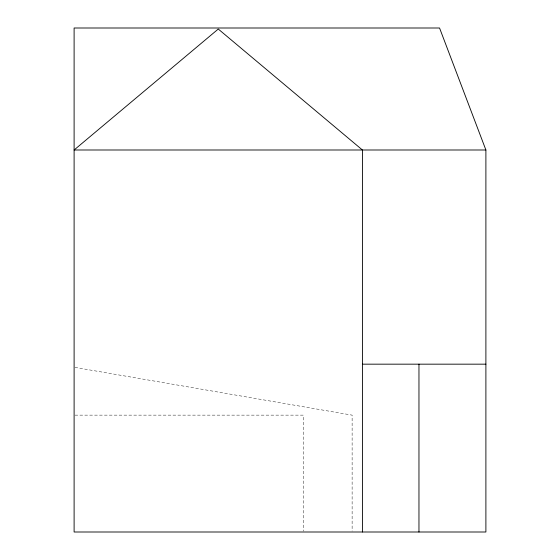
<?xml version="1.0" encoding="UTF-8"?>
<svg xmlns="http://www.w3.org/2000/svg" width="560" height="560" viewBox="0 0 560 560"><rect width="100%" height="100%" fill="white"/><g stroke="black" fill="none" stroke-linecap="round" stroke-linejoin="round"><path stroke-width="0.42" stroke-dasharray="2.8 2.1" d="M74.984 415.135L303.212 415.135L303.212 531.125M74.97 367.402L352.121 415.135L352.121 531.125"/><path stroke-width="0.84" d="M485.891 149.996L439.551 28L74.109 28L74.109 532L485.891 532L485.891 149.996L74.109 149.996L218.267 29.043L362.418 149.996L362.418 532M362.418 364.168L485.891 364.168M418.964 364.168L418.964 532"/></g></svg>
